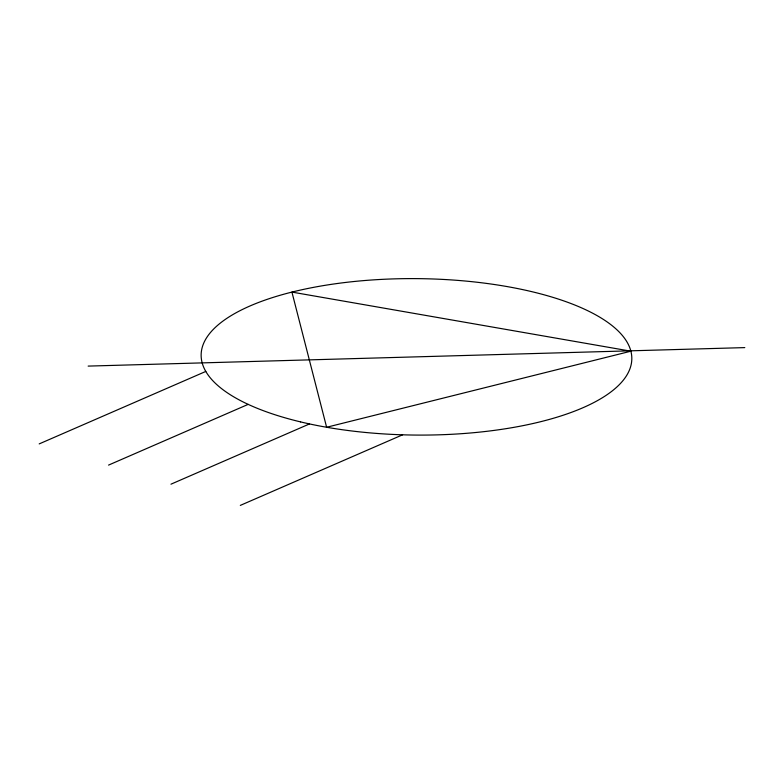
<?xml version="1.0" encoding="UTF-8"?>
<svg xmlns="http://www.w3.org/2000/svg" width="784" height="784" viewBox="0 0 784 784"><rect width="100%" height="100%" fill="white"/><g stroke="black" fill="none" stroke-linecap="round" stroke-linejoin="round"><path stroke-width="1.18" d="M39.2 443.901L205.8 371.43M108.555 465.098L248.175 404.368M170.961 484.189L309.504 423.928M240.316 505.396L402.594 434.806M88.151 366.099L744.8 347.606M630.875 351.193L326.624 427.26L291.922 292.089L630.875 351.193M300.576 421.9A215.345 78.224 0.5 0 0 631.6 361.973A215.345 78.224 0.5 0 0 317.255 286.67A215.345 78.224 0.5 0 0 300.576 421.9"/></g></svg>
